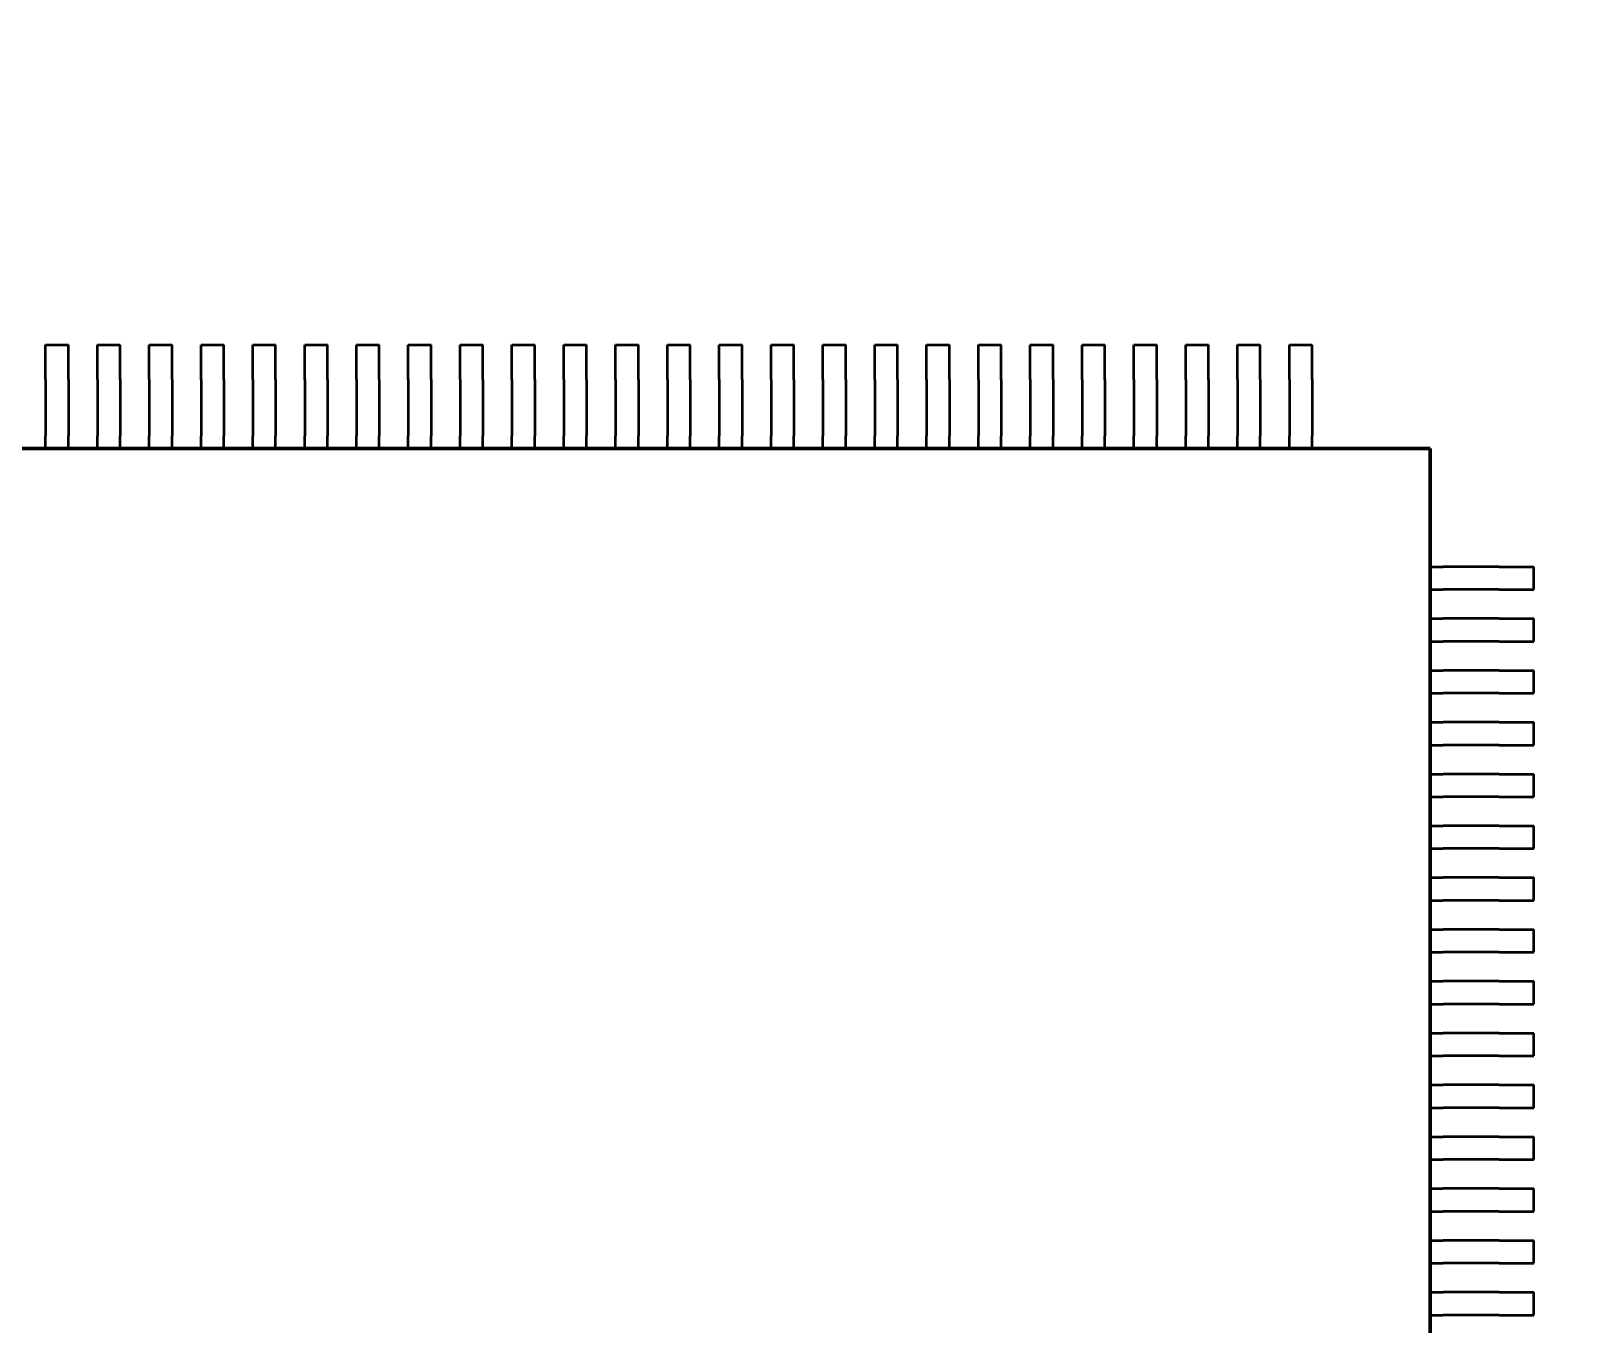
# Model space of a CAD drawing. Header units: millimetres. Extents: x -55 to 2039, y 0 to 512.
# Drawn here: x 1005.87 to 1020.85, y 241.74 to 254.21 of the extents above; entities that cross this region are included whole.
import ezdxf
from ezdxf import colors
from ezdxf.entities.mleader import LeaderData, LeaderLine
from ezdxf.enums import TextEntityAlignment as Align
from ezdxf.math import Vec2, Vec3

# ---------------------------------------------------------------- set-up
doc = ezdxf.new("R2010")
doc.units = ezdxf.units.MM
doc.linetypes.add('Сплошная', pattern=[0])
doc.layers.add('Виды', color=30, linetype='Continuous')
doc.styles.add('GOST TYPE B', font='', dxfattribs={"height": 3.5})
doc.styles.get('GOST TYPE B').set_extended_font_data('GOST type B')

# ---------------------------------------------------------------- blocks, each defined once
blk = doc.blocks.new('Вид с →')
at = {"linetype": 'Continuous', "lineweight": 25, "transparency": 16777216}
for q in [(28.03, 4.046), (30.858, 4.046)]:
    blk.add_line((29.444, 2.632), q, dxfattribs=at)
blk.add_circle((32.944, 2.632), 3.5, dxfattribs=at)
blk.add_circle((32.944, 2.632), 3.5, dxfattribs=at)
at = {"linetype": 'Continuous', "lineweight": 50, "transparency": 16777216, "style": 'GOST TYPE B'}
blk.add_attdef('ВИД(_:_)', text='', height=7, dxfattribs=at).set_placement((27.226, 3.5), align=Align.MIDDLE_RIGHT)
blk = doc.blocks.new('_DotSmall')
at = {"color": 0, "linetype": 'ByBlock', "lineweight": 60, "const_width": 0.5}
blk.add_lwpolyline([(-0.0625, 0, 1), (0.0625, 0, 1)], format="xyb", close=True, dxfattribs=at)

msp = doc.modelspace()

# ---------------------------------------------------------------- linework, layer by layer
at = {"linetype": 'Continuous', "lineweight": 35}
for p, q in [((1006.0133, 250.8498), (1006.0133, 251.1841)), ((1006.0133, 251.1841), (1006.2333, 251.1841)), ((1006.2333, 250.8498), (1006.2333, 251.1841)), ((1006.5133, 250.8498), (1006.5133, 251.1841)), ((1006.5133, 251.1841), (1006.7333, 251.1841)), ((1006.7333, 250.8498), (1006.7333, 251.1841)), ((1007.0133, 250.8498), (1007.0133, 251.1841)), ((1007.0133, 251.1841), (1007.2333, 251.1841)), ((1007.2333, 250.8498), (1007.2333, 251.1841)), ((1007.5133, 250.8498), (1007.5133, 251.1841)), ((1007.5133, 251.1841), (1007.7333, 251.1841)), ((1007.7333, 250.8498), (1007.7333, 251.1841)), ((1008.0133, 250.8498), (1008.0133, 251.1841)), ((1008.0133, 251.1841), (1008.2333, 251.1841)), ((1008.2333, 250.8498), (1008.2333, 251.1841)), ((1008.5133, 250.8498), (1008.5133, 251.1841)), ((1008.5133, 251.1841), (1008.7333, 251.1841)), ((1008.7333, 250.8498), (1008.7333, 251.1841)), ((1009.0133, 250.8498), (1009.0133, 251.1841)), ((1009.0133, 251.1841), (1009.2333, 251.1841)), ((1009.2333, 250.8498), (1009.2333, 251.1841)), ((1009.5133, 250.8498), (1009.5133, 251.1841)), ((1009.5133, 251.1841), (1009.7333, 251.1841)), ((1009.7333, 250.8498), (1009.7333, 251.1841)), ((1010.0133, 250.8498), (1010.0133, 251.1841)), ((1010.0133, 251.1841), (1010.2333, 251.1841)), ((1010.2333, 250.8498), (1010.2333, 251.1841)), ((1010.5133, 250.8498), (1010.5133, 251.1841)), ((1010.5133, 251.1841), (1010.7333, 251.1841)), ((1010.7333, 250.8498), (1010.7333, 251.1841)), ((1011.0133, 250.8498), (1011.0133, 251.1841)), ((1011.0133, 251.1841), (1011.2333, 251.1841)), ((1011.2333, 250.8498), (1011.2333, 251.1841)), ((1011.5133, 250.8498), (1011.5133, 251.1841)), ((1011.5133, 251.1841), (1011.7333, 251.1841)), ((1011.7333, 250.8498), (1011.7333, 251.1841)), ((1012.0133, 250.8498), (1012.0133, 251.1841)), ((1012.0133, 251.1841), (1012.2333, 251.1841)), ((1012.2333, 250.8498), (1012.2333, 251.1841)), ((1012.5133, 250.8498), (1012.5133, 251.1841)), ((1012.5133, 251.1841), (1012.7333, 251.1841)), ((1012.7333, 250.8498), (1012.7333, 251.1841)), ((1013.0133, 250.8498), (1013.0133, 251.1841)), ((1013.0133, 251.1841), (1013.2333, 251.1841)), ((1013.2333, 250.8498), (1013.2333, 251.1841)), ((1013.5133, 250.8498), (1013.5133, 251.1841)), ((1013.5133, 251.1841), (1013.7333, 251.1841)), ((1013.7333, 250.8498), (1013.7333, 251.1841)), ((1014.0133, 250.8498), (1014.0133, 251.1841)), ((1014.0133, 251.1841), (1014.2333, 251.1841)), ((1014.2333, 250.8498), (1014.2333, 251.1841)), ((1014.5133, 250.8498), (1014.5133, 251.1841)), ((1014.5133, 251.1841), (1014.7333, 251.1841)), ((1014.7333, 250.8498), (1014.7333, 251.1841)), ((1015.0133, 250.8498), (1015.0133, 251.1841)), ((1015.0133, 251.1841), (1015.2333, 251.1841)), ((1015.2333, 250.8498), (1015.2333, 251.1841)), ((1015.5133, 250.8498), (1015.5133, 251.1841)), ((1015.5133, 251.1841), (1015.7333, 251.1841)), ((1015.7333, 250.8498), (1015.7333, 251.1841)), ((1016.0133, 250.8498), (1016.0133, 251.1841)), ((1016.0133, 251.1841), (1016.2333, 251.1841)), ((1016.2333, 250.8498), (1016.2333, 251.1841)), ((1016.5133, 250.8498), (1016.5133, 251.1841)), ((1016.5133, 251.1841), (1016.7333, 251.1841)), ((1016.7333, 250.8498), (1016.7333, 251.1841)), ((1017.0133, 250.8498), (1017.0133, 251.1841)), ((1017.0133, 251.1841), (1017.2333, 251.1841)), ((1017.2333, 250.8498), (1017.2333, 251.1841)), ((1017.5133, 250.8498), (1017.5133, 251.1841)), ((1017.5133, 251.1841), (1017.7333, 251.1841)), ((1017.7333, 250.8498), (1017.7333, 251.1841)), ((1018.0133, 250.8498), (1018.0133, 251.1841)), ((1018.0133, 251.1841), (1018.2333, 251.1841)), ((1018.2333, 250.8498), (1018.2333, 251.1841)), ((1006.0133, 250.8498), (1006.0133, 250.7591)), ((1006.2333, 250.8498), (1006.2333, 250.7591)), ((1006.5133, 250.8498), (1006.5133, 250.7591)), ((1006.7333, 250.8498), (1006.7333, 250.7591)), ((1007.0133, 250.8498), (1007.0133, 250.7591)), ((1007.2333, 250.8498), (1007.2333, 250.7591)), ((1007.5133, 250.8498), (1007.5133, 250.7591)), ((1007.7333, 250.8498), (1007.7333, 250.7591)), ((1008.0133, 250.8498), (1008.0133, 250.7591)), ((1008.2333, 250.8498), (1008.2333, 250.7591)), ((1008.5133, 250.8498), (1008.5133, 250.7591)), ((1008.7333, 250.8498), (1008.7333, 250.7591)), ((1009.0133, 250.8498), (1009.0133, 250.7591)), ((1009.2333, 250.8498), (1009.2333, 250.7591)), ((1009.5133, 250.8498), (1009.5133, 250.7591)), ((1009.7333, 250.8498), (1009.7333, 250.7591)), ((1010.0133, 250.8498), (1010.0133, 250.7591)), ((1010.2333, 250.8498), (1010.2333, 250.7591)), ((1010.5133, 250.8498), (1010.5133, 250.7591)), ((1010.7333, 250.8498), (1010.7333, 250.7591)), ((1011.0133, 250.8498), (1011.0133, 250.7591)), ((1011.2333, 250.8498), (1011.2333, 250.7591)), ((1011.5133, 250.8498), (1011.5133, 250.7591)), ((1011.7333, 250.8498), (1011.7333, 250.7591)), ((1012.0133, 250.8498), (1012.0133, 250.7591)), ((1012.2333, 250.8498), (1012.2333, 250.7591)), ((1012.5133, 250.8498), (1012.5133, 250.7591)), ((1012.7333, 250.8498), (1012.7333, 250.7591)), ((1013.0133, 250.8498), (1013.0133, 250.7591)), ((1013.2333, 250.8498), (1013.2333, 250.7591)), ((1013.5133, 250.8498), (1013.5133, 250.7591)), ((1013.7333, 250.8498), (1013.7333, 250.7591)), ((1014.0133, 250.8498), (1014.0133, 250.7591)), ((1014.2333, 250.8498), (1014.2333, 250.7591)), ((1014.5133, 250.8498), (1014.5133, 250.7591)), ((1014.7333, 250.8498), (1014.7333, 250.7591)), ((1015.0133, 250.8498), (1015.0133, 250.7591)), ((1015.2333, 250.8498), (1015.2333, 250.7591)), ((1015.5133, 250.8498), (1015.5133, 250.7591)), ((1015.7333, 250.8498), (1015.7333, 250.7591)), ((1016.0133, 250.8498), (1016.0133, 250.7591)), ((1016.2333, 250.8498), (1016.2333, 250.7591)), ((1016.5133, 250.8498), (1016.5133, 250.7591)), ((1016.7333, 250.8498), (1016.7333, 250.7591)), ((1017.0133, 250.8498), (1017.0133, 250.7591)), ((1017.2333, 250.8498), (1017.2333, 250.7591)), ((1017.5133, 250.8498), (1017.5133, 250.7591)), ((1017.7333, 250.8498), (1017.7333, 250.7591)), ((1018.0133, 250.8498), (1018.0133, 250.7591)), ((1018.2333, 250.8498), (1018.2333, 250.7591)), ((1006.0133, 250.7591), (1006.0133, 250.3075)), ((1006.2333, 250.7591), (1006.2333, 250.3075)), ((1006.5133, 250.7591), (1006.5133, 250.3075)), ((1006.7333, 250.7591), (1006.7333, 250.3075)), ((1007.0133, 250.7591), (1007.0133, 250.3075)), ((1007.2333, 250.7591), (1007.2333, 250.3075)), ((1007.5133, 250.7591), (1007.5133, 250.3075)), ((1007.7333, 250.7591), (1007.7333, 250.3075)), ((1008.0133, 250.7591), (1008.0133, 250.3075)), ((1008.2333, 250.7591), (1008.2333, 250.3075)), ((1008.5133, 250.7591), (1008.5133, 250.3075)), ((1008.7333, 250.7591), (1008.7333, 250.3075)), ((1009.0133, 250.7591), (1009.0133, 250.3075)), ((1009.2333, 250.7591), (1009.2333, 250.3075)), ((1009.5133, 250.7591), (1009.5133, 250.3075)), ((1009.7333, 250.7591), (1009.7333, 250.3075)), ((1010.0133, 250.7591), (1010.0133, 250.3075)), ((1010.2333, 250.7591), (1010.2333, 250.3075)), ((1010.5133, 250.7591), (1010.5133, 250.3075)), ((1010.7333, 250.7591), (1010.7333, 250.3075)), ((1011.0133, 250.7591), (1011.0133, 250.3075)), ((1011.2333, 250.7591), (1011.2333, 250.3075)), ((1011.5133, 250.7591), (1011.5133, 250.3075)), ((1011.7333, 250.7591), (1011.7333, 250.3075)), ((1012.0133, 250.7591), (1012.0133, 250.3075)), ((1012.2333, 250.7591), (1012.2333, 250.3075)), ((1012.5133, 250.7591), (1012.5133, 250.3075)), ((1012.7333, 250.7591), (1012.7333, 250.3075)), ((1013.0133, 250.7591), (1013.0133, 250.3075)), ((1013.2333, 250.7591), (1013.2333, 250.3075)), ((1013.5133, 250.7591), (1013.5133, 250.3075)), ((1013.7333, 250.7591), (1013.7333, 250.3075)), ((1014.0133, 250.7591), (1014.0133, 250.3075)), ((1014.2333, 250.7591), (1014.2333, 250.3075)), ((1014.5133, 250.7591), (1014.5133, 250.3075)), ((1014.7333, 250.7591), (1014.7333, 250.3075)), ((1015.0133, 250.7591), (1015.0133, 250.3075)), ((1015.2333, 250.7591), (1015.2333, 250.3075)), ((1015.5133, 250.7591), (1015.5133, 250.3075)), ((1015.7333, 250.7591), (1015.7333, 250.3075)), ((1016.0133, 250.7591), (1016.0133, 250.3075)), ((1016.2333, 250.7591), (1016.2333, 250.3075)), ((1016.5133, 250.7591), (1016.5133, 250.3075)), ((1016.7333, 250.7591), (1016.7333, 250.3075)), ((1017.0133, 250.7591), (1017.0133, 250.3075)), ((1017.2333, 250.7591), (1017.2333, 250.3075)), ((1017.5133, 250.7591), (1017.5133, 250.3075)), ((1017.7333, 250.7591), (1017.7333, 250.3075)), ((1018.0133, 250.7591), (1018.0133, 250.3075)), ((1018.2333, 250.7591), (1018.2333, 250.3075)), ((1006.0133, 250.2168), (1006.0133, 250.3075)), ((1006.0133, 250.1841), (1006.0133, 250.2168)), ((1006.2333, 250.2168), (1006.2333, 250.3075)), ((1006.2333, 250.1841), (1006.2333, 250.2168)), ((1006.5133, 250.2168), (1006.5133, 250.3075)), ((1006.5133, 250.1841), (1006.5133, 250.2168)), ((1006.7333, 250.2168), (1006.7333, 250.3075)), ((1006.7333, 250.1841), (1006.7333, 250.2168)), ((1007.0133, 250.2168), (1007.0133, 250.3075)), ((1007.0133, 250.1841), (1007.0133, 250.2168)), ((1007.2333, 250.2168), (1007.2333, 250.3075)), ((1007.2333, 250.1841), (1007.2333, 250.2168)), ((1007.5133, 250.2168), (1007.5133, 250.3075)), ((1007.5133, 250.1841), (1007.5133, 250.2168)), ((1007.7333, 250.2168), (1007.7333, 250.3075)), ((1007.7333, 250.1841), (1007.7333, 250.2168)), ((1008.0133, 250.2168), (1008.0133, 250.3075)), ((1008.0133, 250.1841), (1008.0133, 250.2168)), ((1008.2333, 250.2168), (1008.2333, 250.3075)), ((1008.2333, 250.1841), (1008.2333, 250.2168)), ((1008.5133, 250.2168), (1008.5133, 250.3075)), ((1008.5133, 250.1841), (1008.5133, 250.2168)), ((1008.7333, 250.2168), (1008.7333, 250.3075)), ((1008.7333, 250.1841), (1008.7333, 250.2168)), ((1009.0133, 250.2168), (1009.0133, 250.3075)), ((1009.0133, 250.1841), (1009.0133, 250.2168)), ((1009.2333, 250.2168), (1009.2333, 250.3075)), ((1009.2333, 250.1841), (1009.2333, 250.2168)), ((1009.5133, 250.2168), (1009.5133, 250.3075)), ((1009.5133, 250.1841), (1009.5133, 250.2168)), ((1009.7333, 250.2168), (1009.7333, 250.3075)), ((1009.7333, 250.1841), (1009.7333, 250.2168)), ((1010.0133, 250.2168), (1010.0133, 250.3075)), ((1010.0133, 250.1841), (1010.0133, 250.2168)), ((1010.2333, 250.2168), (1010.2333, 250.3075)), ((1010.2333, 250.1841), (1010.2333, 250.2168)), ((1010.5133, 250.2168), (1010.5133, 250.3075)), ((1010.5133, 250.1841), (1010.5133, 250.2168)), ((1010.7333, 250.2168), (1010.7333, 250.3075)), ((1010.7333, 250.1841), (1010.7333, 250.2168)), ((1011.0133, 250.2168), (1011.0133, 250.3075)), ((1011.0133, 250.1841), (1011.0133, 250.2168)), ((1011.2333, 250.2168), (1011.2333, 250.3075)), ((1011.2333, 250.1841), (1011.2333, 250.2168)), ((1011.5133, 250.2168), (1011.5133, 250.3075)), ((1011.5133, 250.1841), (1011.5133, 250.2168)), ((1011.7333, 250.2168), (1011.7333, 250.3075)), ((1011.7333, 250.1841), (1011.7333, 250.2168)), ((1012.0133, 250.2168), (1012.0133, 250.3075)), ((1012.0133, 250.1841), (1012.0133, 250.2168)), ((1012.2333, 250.2168), (1012.2333, 250.3075)), ((1012.2333, 250.1841), (1012.2333, 250.2168)), ((1012.5133, 250.2168), (1012.5133, 250.3075)), ((1012.5133, 250.1841), (1012.5133, 250.2168)), ((1012.7333, 250.2168), (1012.7333, 250.3075)), ((1012.7333, 250.1841), (1012.7333, 250.2168)), ((1013.0133, 250.2168), (1013.0133, 250.3075)), ((1013.0133, 250.1841), (1013.0133, 250.2168)), ((1013.2333, 250.2168), (1013.2333, 250.3075)), ((1013.2333, 250.1841), (1013.2333, 250.2168)), ((1013.5133, 250.2168), (1013.5133, 250.3075)), ((1013.5133, 250.1841), (1013.5133, 250.2168)), ((1013.7333, 250.2168), (1013.7333, 250.3075)), ((1013.7333, 250.1841), (1013.7333, 250.2168)), ((1014.0133, 250.2168), (1014.0133, 250.3075)), ((1014.0133, 250.1841), (1014.0133, 250.2168)), ((1014.2333, 250.2168), (1014.2333, 250.3075)), ((1014.2333, 250.1841), (1014.2333, 250.2168)), ((1014.5133, 250.2168), (1014.5133, 250.3075)), ((1014.5133, 250.1841), (1014.5133, 250.2168)), ((1014.7333, 250.2168), (1014.7333, 250.3075)), ((1014.7333, 250.1841), (1014.7333, 250.2168)), ((1015.0133, 250.2168), (1015.0133, 250.3075)), ((1015.0133, 250.1841), (1015.0133, 250.2168)), ((1015.2333, 250.2168), (1015.2333, 250.3075)), ((1015.2333, 250.1841), (1015.2333, 250.2168)), ((1015.5133, 250.2168), (1015.5133, 250.3075)), ((1015.5133, 250.1841), (1015.5133, 250.2168)), ((1015.7333, 250.2168), (1015.7333, 250.3075)), ((1015.7333, 250.1841), (1015.7333, 250.2168)), ((1016.0133, 250.2168), (1016.0133, 250.3075)), ((1016.0133, 250.1841), (1016.0133, 250.2168)), ((1016.2333, 250.2168), (1016.2333, 250.3075)), ((1016.2333, 250.1841), (1016.2333, 250.2168)), ((1016.5133, 250.2168), (1016.5133, 250.3075)), ((1016.5133, 250.1841), (1016.5133, 250.2168)), ((1016.7333, 250.2168), (1016.7333, 250.3075)), ((1016.7333, 250.1841), (1016.7333, 250.2168)), ((1017.0133, 250.2168), (1017.0133, 250.3075)), ((1017.0133, 250.1841), (1017.0133, 250.2168)), ((1017.2333, 250.2168), (1017.2333, 250.3075)), ((1017.2333, 250.1841), (1017.2333, 250.2168)), ((1017.5133, 250.2168), (1017.5133, 250.3075)), ((1017.5133, 250.1841), (1017.5133, 250.2168)), ((1017.7333, 250.2168), (1017.7333, 250.3075)), ((1017.7333, 250.1841), (1017.7333, 250.2168)), ((1018.0133, 250.2168), (1018.0133, 250.3075)), ((1018.0133, 250.1841), (1018.0133, 250.2168)), ((1018.2333, 250.2168), (1018.2333, 250.3075)), ((1018.2333, 250.1841), (1018.2333, 250.2168)), ((1006.0133, 250.1841), (1006.2333, 250.1841)), ((1006.5133, 250.1841), (1006.7333, 250.1841)), ((1007.0133, 250.1841), (1007.2333, 250.1841)), ((1007.5133, 250.1841), (1007.7333, 250.1841)), ((1008.0133, 250.1841), (1008.2333, 250.1841)), ((1008.5133, 250.1841), (1008.7333, 250.1841)), ((1009.0133, 250.1841), (1009.2333, 250.1841)), ((1009.5133, 250.1841), (1009.7333, 250.1841)), ((1010.0133, 250.1841), (1010.2333, 250.1841)), ((1010.5133, 250.1841), (1010.7333, 250.1841)), ((1011.0133, 250.1841), (1011.2333, 250.1841)), ((1011.5133, 250.1841), (1011.7333, 250.1841)), ((1012.0133, 250.1841), (1012.2333, 250.1841)), ((1012.5133, 250.1841), (1012.7333, 250.1841)), ((1013.0133, 250.1841), (1013.2333, 250.1841)), ((1013.5133, 250.1841), (1013.7333, 250.1841)), ((1014.0133, 250.1841), (1014.2333, 250.1841)), ((1014.5133, 250.1841), (1014.7333, 250.1841)), ((1015.0133, 250.1841), (1015.2333, 250.1841)), ((1015.5133, 250.1841), (1015.7333, 250.1841)), ((1016.0133, 250.1841), (1016.2333, 250.1841)), ((1016.5133, 250.1841), (1016.7333, 250.1841)), ((1017.0133, 250.1841), (1017.2333, 250.1841)), ((1017.5133, 250.1841), (1017.7333, 250.1841)), ((1018.0133, 250.1841), (1018.2333, 250.1841)), ((1019.3733, 249.0441), (1019.406, 249.0441)), ((1019.3733, 248.8241), (1019.3733, 249.0441)), ((1019.406, 249.0441), (1019.4967, 249.0441)), ((1019.9483, 249.0441), (1019.4967, 249.0441)), ((1020.039, 249.0441), (1019.9483, 249.0441)), ((1020.039, 249.0441), (1020.3733, 249.0441)), ((1020.3733, 248.8241), (1020.3733, 249.0441)), ((1019.3733, 248.8241), (1019.406, 248.8241)), ((1019.406, 248.8241), (1019.4967, 248.8241)), ((1019.9483, 248.8241), (1019.4967, 248.8241)), ((1020.039, 248.8241), (1019.9483, 248.8241)), ((1020.039, 248.8241), (1020.3733, 248.8241)), ((1019.3733, 248.5441), (1019.406, 248.5441)), ((1019.3733, 248.3241), (1019.3733, 248.5441)), ((1019.406, 248.5441), (1019.4967, 248.5441)), ((1019.9483, 248.5441), (1019.4967, 248.5441)), ((1020.039, 248.5441), (1019.9483, 248.5441)), ((1020.039, 248.5441), (1020.3733, 248.5441)), ((1020.3733, 248.3241), (1020.3733, 248.5441)), ((1019.3733, 248.3241), (1019.406, 248.3241)), ((1019.406, 248.3241), (1019.4967, 248.3241)), ((1019.9483, 248.3241), (1019.4967, 248.3241)), ((1020.039, 248.3241), (1019.9483, 248.3241)), ((1020.039, 248.3241), (1020.3733, 248.3241)), ((1019.3733, 248.0441), (1019.406, 248.0441)), ((1019.3733, 247.8241), (1019.3733, 248.0441)), ((1019.406, 248.0441), (1019.4967, 248.0441)), ((1019.9483, 248.0441), (1019.4967, 248.0441)), ((1020.039, 248.0441), (1019.9483, 248.0441)), ((1020.039, 248.0441), (1020.3733, 248.0441)), ((1020.3733, 247.8241), (1020.3733, 248.0441)), ((1019.3733, 247.8241), (1019.406, 247.8241)), ((1019.406, 247.8241), (1019.4967, 247.8241)), ((1019.9483, 247.8241), (1019.4967, 247.8241)), ((1020.039, 247.8241), (1019.9483, 247.8241)), ((1020.039, 247.8241), (1020.3733, 247.8241)), ((1019.3733, 247.5441), (1019.406, 247.5441)), ((1019.3733, 247.3241), (1019.3733, 247.5441)), ((1019.406, 247.5441), (1019.4967, 247.5441)), ((1019.9483, 247.5441), (1019.4967, 247.5441)), ((1020.039, 247.5441), (1019.9483, 247.5441)), ((1020.039, 247.5441), (1020.3733, 247.5441)), ((1020.3733, 247.3241), (1020.3733, 247.5441)), ((1019.3733, 247.3241), (1019.406, 247.3241)), ((1019.406, 247.3241), (1019.4967, 247.3241)), ((1019.9483, 247.3241), (1019.4967, 247.3241)), ((1020.039, 247.3241), (1019.9483, 247.3241)), ((1020.039, 247.3241), (1020.3733, 247.3241)), ((1019.3733, 247.0441), (1019.406, 247.0441)), ((1019.3733, 246.8241), (1019.3733, 247.0441)), ((1019.406, 247.0441), (1019.4967, 247.0441)), ((1019.9483, 247.0441), (1019.4967, 247.0441)), ((1020.039, 247.0441), (1019.9483, 247.0441)), ((1020.039, 247.0441), (1020.3733, 247.0441)), ((1020.3733, 246.8241), (1020.3733, 247.0441)), ((1019.3733, 246.8241), (1019.406, 246.8241)), ((1019.406, 246.8241), (1019.4967, 246.8241)), ((1019.9483, 246.8241), (1019.4967, 246.8241)), ((1020.039, 246.8241), (1019.9483, 246.8241)), ((1020.039, 246.8241), (1020.3733, 246.8241)), ((1019.3733, 246.5441), (1019.406, 246.5441)), ((1019.3733, 246.3241), (1019.3733, 246.5441)), ((1019.406, 246.5441), (1019.4967, 246.5441)), ((1019.9483, 246.5441), (1019.4967, 246.5441)), ((1020.039, 246.5441), (1019.9483, 246.5441)), ((1020.039, 246.5441), (1020.3733, 246.5441)), ((1020.3733, 246.3241), (1020.3733, 246.5441)), ((1019.3733, 246.3241), (1019.406, 246.3241)), ((1019.406, 246.3241), (1019.4967, 246.3241)), ((1019.9483, 246.3241), (1019.4967, 246.3241)), ((1020.039, 246.3241), (1019.9483, 246.3241)), ((1020.039, 246.3241), (1020.3733, 246.3241)), ((1019.3733, 246.0441), (1019.406, 246.0441)), ((1019.3733, 245.8241), (1019.3733, 246.0441)), ((1019.406, 246.0441), (1019.4967, 246.0441)), ((1019.9483, 246.0441), (1019.4967, 246.0441)), ((1020.039, 246.0441), (1019.9483, 246.0441)), ((1020.039, 246.0441), (1020.3733, 246.0441)), ((1020.3733, 245.8241), (1020.3733, 246.0441)), ((1019.3733, 245.8241), (1019.406, 245.8241)), ((1019.406, 245.8241), (1019.4967, 245.8241)), ((1019.9483, 245.8241), (1019.4967, 245.8241)), ((1020.039, 245.8241), (1019.9483, 245.8241)), ((1020.039, 245.8241), (1020.3733, 245.8241)), ((1019.3733, 245.5441), (1019.406, 245.5441)), ((1019.3733, 245.3241), (1019.3733, 245.5441)), ((1019.406, 245.5441), (1019.4967, 245.5441)), ((1019.9483, 245.5441), (1019.4967, 245.5441)), ((1020.039, 245.5441), (1019.9483, 245.5441)), ((1020.039, 245.5441), (1020.3733, 245.5441)), ((1020.3733, 245.3241), (1020.3733, 245.5441)), ((1019.3733, 245.3241), (1019.406, 245.3241)), ((1019.406, 245.3241), (1019.4967, 245.3241)), ((1019.9483, 245.3241), (1019.4967, 245.3241)), ((1020.039, 245.3241), (1019.9483, 245.3241)), ((1020.039, 245.3241), (1020.3733, 245.3241)), ((1019.3733, 245.0441), (1019.406, 245.0441)), ((1019.3733, 244.8241), (1019.3733, 245.0441)), ((1019.406, 245.0441), (1019.4967, 245.0441)), ((1019.9483, 245.0441), (1019.4967, 245.0441)), ((1020.039, 245.0441), (1019.9483, 245.0441)), ((1020.039, 245.0441), (1020.3733, 245.0441)), ((1020.3733, 244.8241), (1020.3733, 245.0441)), ((1019.3733, 244.8241), (1019.406, 244.8241)), ((1019.406, 244.8241), (1019.4967, 244.8241)), ((1019.9483, 244.8241), (1019.4967, 244.8241)), ((1020.039, 244.8241), (1019.9483, 244.8241)), ((1020.039, 244.8241), (1020.3733, 244.8241)), ((1019.3733, 244.5441), (1019.406, 244.5441)), ((1019.3733, 244.3241), (1019.3733, 244.5441)), ((1019.406, 244.5441), (1019.4967, 244.5441)), ((1019.9483, 244.5441), (1019.4967, 244.5441)), ((1020.039, 244.5441), (1019.9483, 244.5441)), ((1020.039, 244.5441), (1020.3733, 244.5441)), ((1020.3733, 244.3241), (1020.3733, 244.5441)), ((1019.3733, 244.3241), (1019.406, 244.3241)), ((1019.406, 244.3241), (1019.4967, 244.3241)), ((1019.9483, 244.3241), (1019.4967, 244.3241)), ((1020.039, 244.3241), (1019.9483, 244.3241)), ((1020.039, 244.3241), (1020.3733, 244.3241)), ((1019.3733, 244.0441), (1019.406, 244.0441)), ((1019.3733, 243.8241), (1019.3733, 244.0441)), ((1019.406, 244.0441), (1019.4967, 244.0441)), ((1019.9483, 244.0441), (1019.4967, 244.0441)), ((1020.039, 244.0441), (1019.9483, 244.0441)), ((1020.039, 244.0441), (1020.3733, 244.0441)), ((1020.3733, 243.8241), (1020.3733, 244.0441)), ((1019.3733, 243.8241), (1019.406, 243.8241)), ((1019.406, 243.8241), (1019.4967, 243.8241)), ((1019.9483, 243.8241), (1019.4967, 243.8241)), ((1020.039, 243.8241), (1019.9483, 243.8241)), ((1020.039, 243.8241), (1020.3733, 243.8241)), ((1019.3733, 243.5441), (1019.406, 243.5441)), ((1019.3733, 243.3241), (1019.3733, 243.5441)), ((1019.406, 243.5441), (1019.4967, 243.5441)), ((1019.9483, 243.5441), (1019.4967, 243.5441)), ((1020.039, 243.5441), (1019.9483, 243.5441)), ((1020.039, 243.5441), (1020.3733, 243.5441)), ((1020.3733, 243.3241), (1020.3733, 243.5441)), ((1019.3733, 243.3241), (1019.406, 243.3241)), ((1019.406, 243.3241), (1019.4967, 243.3241)), ((1019.9483, 243.3241), (1019.4967, 243.3241)), ((1020.039, 243.3241), (1019.9483, 243.3241)), ((1020.039, 243.3241), (1020.3733, 243.3241)), ((1019.3733, 243.0441), (1019.406, 243.0441)), ((1019.3733, 242.8241), (1019.3733, 243.0441)), ((1019.406, 243.0441), (1019.4967, 243.0441)), ((1019.9483, 243.0441), (1019.4967, 243.0441)), ((1020.039, 243.0441), (1019.9483, 243.0441)), ((1020.039, 243.0441), (1020.3733, 243.0441)), ((1020.3733, 242.8241), (1020.3733, 243.0441)), ((1019.3733, 242.8241), (1019.406, 242.8241)), ((1019.406, 242.8241), (1019.4967, 242.8241)), ((1019.9483, 242.8241), (1019.4967, 242.8241)), ((1020.039, 242.8241), (1019.9483, 242.8241)), ((1020.039, 242.8241), (1020.3733, 242.8241)), ((1019.3733, 242.5441), (1019.406, 242.5441)), ((1019.3733, 242.3241), (1019.3733, 242.5441)), ((1019.406, 242.5441), (1019.4967, 242.5441)), ((1019.9483, 242.5441), (1019.4967, 242.5441)), ((1020.039, 242.5441), (1019.9483, 242.5441)), ((1020.039, 242.5441), (1020.3733, 242.5441)), ((1020.3733, 242.3241), (1020.3733, 242.5441)), ((1019.3733, 242.3241), (1019.406, 242.3241)), ((1019.406, 242.3241), (1019.4967, 242.3241)), ((1019.9483, 242.3241), (1019.4967, 242.3241)), ((1020.039, 242.3241), (1019.9483, 242.3241)), ((1020.039, 242.3241), (1020.3733, 242.3241)), ((1019.3733, 242.0441), (1019.406, 242.0441)), ((1019.3733, 241.8241), (1019.3733, 242.0441)), ((1019.406, 242.0441), (1019.4967, 242.0441)), ((1019.9483, 242.0441), (1019.4967, 242.0441)), ((1020.039, 242.0441), (1019.9483, 242.0441)), ((1020.039, 242.0441), (1020.3733, 242.0441)), ((1020.3733, 241.8241), (1020.3733, 242.0441)), ((1019.3733, 241.8241), (1019.406, 241.8241)), ((1019.406, 241.8241), (1019.4967, 241.8241)), ((1019.9483, 241.8241), (1019.4967, 241.8241)), ((1020.039, 241.8241), (1019.9483, 241.8241)), ((1020.039, 241.8241), (1020.3733, 241.8241))]:
    msp.add_line(p, q, dxfattribs=at)
at = {"linetype": 'Continuous', "lineweight": 50}
for p in [(999.3733, 250.1841), (1019.3733, 230.1841)]:
    msp.add_line(p, (1019.3733, 250.1841), dxfattribs=at)

# ---------------------------------------------------------------- leaders
at = {"layer": 'Виды', "linetype": 'Continuous', "lineweight": 25}
ml = msp.add_multileader_block('Standard', dxfattribs=at)
ml.set_content('Вид с →', color=256)
ml.set_attribute('ВИД(_:_)', 'А(2:1)', width=0)
ml.set_leader_properties(linetype='Сплошная', lineweight=25)
ml.set_arrow_properties(name='DOTSMALL')
ml.build(insert=Vec2(0, 0))
ml.multileader.update_dxf_attribs({"leader_type": 0, "has_dogleg": 0, "text_left_attachment_type": 6, "text_right_attachment_type": 6, "dogleg_length": 0.3, "arrow_head_size": 1, "block_connection_type": 1})
ctx = ml.context
ctx.base_point, ctx.char_height, ctx.arrow_head_size, ctx.landing_gap_size, ctx.plane_origin = Vec3(1329.0713, 395.8731), 3.5, 1, 1, Vec3(1329.0713, 395.8731)
ctx.left_attachment, ctx.right_attachment, ctx.attachment_type = 6, 6, 1
notes = []
notes.append((ctx, [(0, (0, 0, 0), (0, 0), (1, 0), 1, [])]))
ctx.block.insert = Vec3(1329.0713, 395.8731)
ml = msp.add_multileader_block('Standard', dxfattribs=at)
ml.set_content('Вид с →', color=256)
ml.set_attribute('ВИД(_:_)', 'Б(4:1)', width=0)
ml.set_leader_properties(linetype='Сплошная', lineweight=25)
ml.set_arrow_properties(name='DOTSMALL')
ml.build(insert=Vec2(0, 0))
ml.multileader.update_dxf_attribs({"leader_type": 0, "has_dogleg": 0, "text_left_attachment_type": 6, "text_right_attachment_type": 6, "dogleg_length": 0.3, "arrow_head_size": 1, "block_connection_type": 1})
ctx = ml.context
ctx.base_point, ctx.char_height, ctx.arrow_head_size, ctx.landing_gap_size, ctx.plane_origin = Vec3(1332.1634, 311.4002), 3.5, 1, 1, Vec3(1332.1634, 311.4002)
ctx.left_attachment, ctx.right_attachment, ctx.attachment_type = 6, 6, 1
notes.append((ctx, [(0, (0, 0, 0), (0, 0), (1, 0), 1, [])]))
ctx.block.insert = Vec3(1332.1634, 311.4002)
for ctx, leaders in notes:
    for number, flags, end, landing, length, lines in leaders:
        leader = LeaderData()
        leader.index, (leader.has_last_leader_line, leader.has_dogleg_vector, leader.attachment_direction) = number, flags
        leader.last_leader_point, leader.dogleg_vector, leader.dogleg_length = Vec3(end), Vec3(landing), length
        for number, points, colour, breaks in lines:
            line = LeaderLine()
            line.index, line.vertices, line.color, line.breaks = number, Vec3.list(points), colors.encode_raw_color(colour), breaks
            leader.lines.append(line)
        ctx.leaders.append(leader)

doc.saveas('drawing.dxf')
